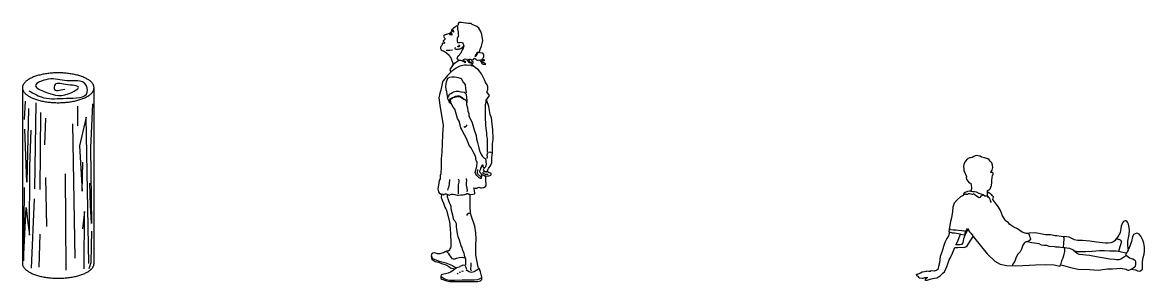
# Model space of a CAD drawing. Header units: feet. Extents: x 89 to 238, y -57 to 31.
# Drawn here: x 91.89 to 116.2, y -57.01 to -51.4 of the extents above; entities that cross this region are included whole.
import ezdxf

# ---------------------------------------------------------------- set-up
doc = ezdxf.new("R2010")
doc.units = ezdxf.units.FT
doc.header["$MEASUREMENT"] = 0
doc.layers.add('inner', color=1, linetype='Continuous')
doc.layers.add('outer', color=3, linetype='Continuous')

msp = doc.modelspace()

# ---------------------------------------------------------------- linework, layer by layer
at = {"layer": 'inner'}
for points in [[(101.314, -51.484), (101.314, -51.506), (101.314, -51.533), (101.323, -51.567), (101.331, -51.61), (101.331, -51.655), (101.333, -51.684), (101.32, -51.709), (101.311, -51.746), (101.307, -51.773), (101.304, -51.799), (101.314, -51.828), (101.36, -51.829), (101.384, -51.824), (101.424, -51.835), (101.439, -51.857), (101.444, -51.876), (101.45, -51.916), (101.444, -51.932), (101.437, -51.943), (101.434, -51.956), (101.416, -51.987), (101.41, -52.011), (101.396, -52.041), (101.388, -52.059), (101.37, -52.075), (101.359, -52.091), (101.351, -52.11), (101.327, -52.129), (101.32, -52.135), (101.301, -52.164), (101.307, -52.183), (101.312, -52.188), (101.32, -52.203), (101.333, -52.207), (101.341, -52.214)], [(101.181, -51.609), (101.181, -51.613), (101.188, -51.634), (101.191, -51.646), (101.192, -51.663), (101.192, -51.669), (101.175, -51.668), (101.154, -51.662), (101.15, -51.659), (101.148, -51.654), (101.145, -51.65)], [(101.15, -51.649), (101.166, -51.651), (101.175, -51.645), (101.176, -51.642)], [(101.209, -51.546), (101.216, -51.553), (101.219, -51.564), (101.221, -51.574), (101.226, -51.585), (101.228, -51.591), (101.231, -51.6), (101.229, -51.604), (101.221, -51.598), (101.215, -51.592), (101.21, -51.588), (101.203, -51.583), (101.197, -51.579), (101.191, -51.576)], [(101.066, -51.997), (101.15, -51.997), (101.199, -51.989), (101.207, -51.989)], [(101.446, -51.891), (101.438, -51.914), (101.433, -51.926), (101.415, -51.946), (101.392, -51.964), (101.368, -51.972), (101.347, -51.975), (101.324, -51.983), (101.293, -51.983), (101.275, -51.976), (101.267, -51.972), (101.262, -51.96), (101.262, -51.944), (101.27, -51.938), (101.275, -51.937)], [(101.333, -51.89), (101.349, -51.888), (101.362, -51.906), (101.344, -51.925), (101.328, -51.925), (101.317, -51.917)], [(101.197, -52.348), (101.245, -52.288), (101.272, -52.261), (101.317, -52.233), (101.342, -52.221), (101.36, -52.214), (101.379, -52.21), (101.398, -52.221), (101.419, -52.229), (101.46, -52.251), (101.474, -52.261), (101.497, -52.256), (101.465, -52.238), (101.441, -52.232), (101.435, -52.213), (101.444, -52.198), (101.479, -52.187), (101.508, -52.191), (101.521, -52.216), (101.556, -52.251), (101.578, -52.262), (101.597, -52.27), (101.621, -52.276), (101.619, -52.265), (101.591, -52.254), (101.57, -52.229), (101.562, -52.206), (101.562, -52.191), (101.589, -52.191), (101.603, -52.198), (101.616, -52.2)], [(101.175, -52.466), (101.207, -52.436), (101.245, -52.407), (101.283, -52.38), (101.326, -52.356), (101.369, -52.338), (101.433, -52.321), (101.468, -52.313), (101.511, -52.316), (101.556, -52.319), (101.599, -52.318), (101.621, -52.326), (101.642, -52.334)], [(101.067, -52.688), (101.065, -52.728), (101.057, -52.784), (101.062, -52.849), (101.073, -52.889), (101.081, -52.957), (101.094, -52.997), (101.097, -53.021)], [(101.512, -52.919), (101.498, -52.825), (101.487, -52.741), (101.436, -52.685), (101.404, -52.62), (101.337, -52.593), (101.248, -52.583), (101.194, -52.583), (101.14, -52.591), (101.1, -52.612), (101.067, -52.688)], [(101.525, -53.091), (101.509, -52.959), (101.463, -52.916), (101.393, -52.906), (101.342, -52.895), (101.283, -52.892), (101.226, -52.906), (101.21, -52.919), (101.172, -52.94), (101.137, -52.957), (101.121, -52.992), (101.1, -53.024), (101.094, -53.035), (101.102, -53.053), (101.127, -53.102), (101.137, -53.121), (101.159, -53.142)], [(101.178, -53.164), (101.167, -53.145), (101.151, -53.126), (101.132, -53.096), (101.135, -53.08), (101.143, -53.064), (101.156, -53.053), (101.183, -53.035), (101.21, -53.021), (101.234, -53.013), (101.269, -52.994), (101.318, -52.989), (101.353, -52.986), (101.396, -53.005), (101.415, -53.021), (101.436, -53.043), (101.471, -53.067), (101.517, -53.091), (101.52, -53.113), (101.52, -53.131)], [(91.95, -53.105), (91.928, -53.501)], [(92.176, -53.135), (92.151, -55)], [(93.084, -53.213), (93.084, -53.64)], [(93.405, -53.162), (93.366, -54.119), (93.385, -55.754), (93.362, -55.362), (93.347, -54.881)], [(101.965, -54.313), (101.96, -54.266), (101.97, -54.224), (101.967, -54.197), (101.965, -54.086), (101.967, -54.012), (101.962, -53.908), (101.952, -53.851), (101.952, -53.787), (101.942, -53.741), (101.933, -53.687), (101.928, -53.633), (101.928, -53.586), (101.923, -53.477), (101.918, -53.326), (101.923, -53.262), (101.925, -53.173), (101.935, -53.126), (101.935, -53.066)], [(92.019, -53.261), (91.982, -54.859), (91.939, -53.711)], [(92.28, -53.349), (92.268, -55.018)], [(92.389, -53.471), (92.364, -54.05)], [(93.328, -56.619), (93.266, -53.449), (93.124, -54.072), (93.185, -55.053), (93.193, -54.426)], [(91.927, -54.977), (91.914, -56.563), (91.97, -55.409), (91.995, -55.68), (92.038, -56.008), (92.05, -54.52), (92.075, -53.73)], [(92.973, -53.59), (93.023, -56.508)], [(101.453, -53.655), (101.467, -53.663), (101.506, -53.646), (101.518, -53.629), (101.52, -53.612)], [(101.994, -54.205), (102.014, -54.204), (102.029, -54.207), (102.044, -54.214)], [(101.957, -54.319), (101.949, -54.337), (101.943, -54.352)], [(92.812, -54.678), (92.831, -56.762)], [(101.817, -54.742), (101.753, -54.681), (101.747, -54.664), (101.745, -54.644), (101.754, -54.6), (101.754, -54.585)], [(101.845, -54.693), (101.893, -54.714), (101.91, -54.716), (101.919, -54.717)], [(101.856, -54.642), (101.865, -54.664), (101.914, -54.681), (101.94, -54.684), (101.976, -54.688)], [(101.894, -54.558), (101.881, -54.584), (101.868, -54.593), (101.893, -54.605), (101.879, -54.625), (101.897, -54.63), (101.919, -54.625), (101.944, -54.644)], [(92.386, -54.759), (92.41, -55.822)], [(101.138, -54.799), (101.141, -54.826), (101.137, -54.862), (101.131, -54.899), (101.128, -54.935), (101.117, -54.977), (101.105, -55.003), (101.099, -55.028)], [(101.332, -54.785), (101.344, -54.817), (101.347, -54.86), (101.332, -54.913), (101.328, -54.952), (101.33, -54.993), (101.33, -55.036), (101.332, -55.07), (101.332, -55.104), (101.332, -55.109)], [(101.523, -55.07), (101.53, -55.036), (101.521, -54.986), (101.509, -54.921), (101.513, -54.867), (101.518, -54.824), (101.511, -54.785), (101.511, -54.776)], [(100.967, -55.126), (100.979, -55.113), (100.995, -55.117), (101.007, -55.128), (101.015, -55.129), (101.032, -55.12), (101.056, -55.113), (101.069, -55.113), (101.087, -55.116), (101.105, -55.123), (101.119, -55.134), (101.135, -55.138), (101.163, -55.126), (101.187, -55.117), (101.221, -55.119), (101.254, -55.126), (101.282, -55.132), (101.312, -55.141), (101.339, -55.138), (101.386, -55.129), (101.437, -55.134), (101.471, -55.126), (101.496, -55.12), (101.518, -55.105), (101.538, -55.106), (101.56, -55.116), (101.572, -55.12), (101.583, -55.12)], [(101.09, -55.136), (101.093, -55.176), (101.112, -55.235), (101.137, -55.301), (101.156, -55.345), (101.167, -55.378), (101.167, -55.426), (101.174, -55.466), (101.204, -55.565), (101.211, -55.617), (101.226, -55.665), (101.255, -55.694), (101.289, -55.756), (101.287, -55.828), (101.305, -55.975), (101.324, -56.033), (101.349, -56.106), (101.37, -56.178), (101.388, -56.24), (101.407, -56.272), (101.416, -56.311), (101.45, -56.4), (101.459, -56.442), (101.477, -56.481), (101.487, -56.518), (101.489, -56.569), (101.487, -56.645), (101.487, -56.656), (101.47, -56.663), (101.445, -56.659), (101.415, -56.665), (101.406, -56.67), (101.401, -56.672)], [(92.083, -56.725), (92.151, -55.222)], [(93.224, -56.734), (93.236, -55.495), (93.189, -55.87)], [(101.577, -55.536), (101.551, -55.534), (101.521, -55.562), (101.507, -55.578)], [(112.375, -55.887), (112.352, -55.928)], [(112.377, -55.882), (112.375, -55.887)], [(92.247, -56.7), (92.271, -55.985)], [(93.335, -56.728), (93.378, -56.601), (93.393, -55.922)], [(112.156, -56.136), (112.188, -56.059)], [(112.305, -55.993), (112.32, -55.936)], [(112.352, -55.928), (112.307, -56.015)], [(113.702, -55.962), (113.674, -55.971)], [(101.077, -56.364), (101.11, -56.4), (101.131, -56.43), (101.169, -56.484), (101.194, -56.512), (101.22, -56.519), (101.265, -56.517), (101.295, -56.505), (101.349, -56.489), (101.424, -56.482), (101.466, -56.498), (101.471, -56.496)], [(112.237, -56.206), (112.196, -56.213)], [(112.261, -56.171), (112.237, -56.206)], [(114.677, -56.354), (114.674, -56.348)], [(114.697, -56.37), (114.677, -56.354)], [(114.744, -56.406), (114.697, -56.37)], [(114.785, -56.423), (114.744, -56.406)], [(114.792, -56.358), (114.828, -56.358)], [(115.07, -56.354), (115.228, -56.34)], [(115.519, -56.348), (115.59, -56.348)], [(115.765, -56.382), (115.807, -56.39)], [(115.814, -56.394), (115.797, -56.423)], [(100.751, -56.453), (100.76, -56.49), (100.788, -56.522), (100.921, -56.573), (101.06, -56.61), (101.134, -56.635), (101.204, -56.667), (101.252, -56.694), (101.285, -56.712)], [(101.604, -56.609), (101.606, -56.676), (101.597, -56.725), (101.595, -56.742), (101.6, -56.758), (101.611, -56.768), (101.614, -56.77)], [(114.864, -56.433), (114.785, -56.423)], [(115.326, -56.506), (115.195, -56.482)], [(115.767, -56.475), (115.727, -56.506)], [(115.797, -56.423), (115.792, -56.433)], [(115.801, -56.439), (115.792, -56.452)], [(101.398, -56.675), (101.364, -56.687), (101.357, -56.697), (101.321, -56.707), (101.292, -56.714), (101.28, -56.726), (101.267, -56.737)], [(101.329, -56.842), (101.324, -56.843), (101.306, -56.83)], [(101.378, -56.813), (101.369, -56.813), (101.36, -56.812), (101.357, -56.806)], [(101.438, -56.784), (101.426, -56.791), (101.411, -56.788), (101.406, -56.787)], [(101.778, -56.727), (101.757, -56.748), (101.737, -56.766), (101.718, -56.776), (101.697, -56.79), (101.676, -56.799), (101.646, -56.812), (101.621, -56.818), (101.587, -56.809), (101.568, -56.8), (101.529, -56.78), (101.513, -56.77), (101.51, -56.764), (101.516, -56.753), (101.513, -56.731), (101.503, -56.709), (101.498, -56.69), (101.487, -56.677)], [(100.96, -56.905), (101.026, -56.947), (101.07, -56.965), (101.143, -56.984), (101.256, -56.983), (101.418, -56.976), (101.505, -56.974), (101.675, -56.976), (101.756, -56.965), (101.788, -56.953), (101.841, -56.922)]]:
    msp.add_lwpolyline(points, dxfattribs=at)
for points in [[(101.778, -52.047), (101.747, -52.062), (101.739, -52.074), (101.724, -52.097), (101.716, -52.116), (101.709, -52.132), (101.704, -52.137), (101.699, -52.137), (101.698, -52.127), (101.706, -52.111), (101.721, -52.091), (101.731, -52.064), (101.742, -52.043), (101.753, -52.039), (101.777, -52.041), (101.79, -52.043), (101.784, -52.049)], [(101.933, -54.467), (101.931, -54.501), (101.922, -54.524), (101.913, -54.543), (101.884, -54.55), (101.877, -54.541), (101.872, -54.527), (101.874, -54.511), (101.874, -54.498), (101.871, -54.492), (101.86, -54.486), (101.843, -54.494), (101.833, -54.515), (101.816, -54.556), (101.81, -54.574), (101.802, -54.608), (101.791, -54.621), (101.79, -54.637), (101.816, -54.653), (101.823, -54.661), (101.836, -54.697), (101.848, -54.72), (101.837, -54.735), (101.822, -54.738), (101.828, -54.751), (101.831, -54.769), (101.825, -54.778), (101.814, -54.779), (101.781, -54.761), (101.763, -54.743), (101.732, -54.714), (101.709, -54.685), (101.699, -54.65), (101.712, -54.596), (101.719, -54.559), (101.731, -54.515), (101.743, -54.431), (101.726, -54.397), (101.714, -54.37), (101.709, -54.321), (101.699, -54.28), (101.651, -54.202), (101.609, -54.117), (101.57, -54.066), (101.551, -54.023), (101.512, -53.912), (101.468, -53.832), (101.441, -53.785), (101.41, -53.715), (101.388, -53.678), (101.373, -53.618), (101.351, -53.538), (101.312, -53.477), (101.278, -53.35), (101.254, -53.276), (101.218, -53.23), (101.193, -53.182), (101.181, -53.143), (101.171, -53.116), (101.162, -53.094), (101.162, -53.075), (101.179, -53.053), (101.196, -53.043), (101.222, -53.026), (101.247, -53.014), (101.283, -53.007), (101.334, -52.999), (101.368, -53.004), (101.385, -53.014), (101.407, -53.033), (101.449, -53.058), (101.478, -53.077), (101.492, -53.084), (101.509, -53.101), (101.509, -53.172), (101.534, -53.25), (101.539, -53.318), (101.558, -53.369), (101.563, -53.427), (101.575, -53.449), (101.634, -53.569), (101.673, -53.722), (101.716, -53.846), (101.728, -53.921), (101.75, -53.997), (101.775, -54.117), (101.794, -54.177), (101.806, -54.206), (101.823, -54.243), (101.838, -54.265), (101.858, -54.304), (101.887, -54.328), (101.911, -54.343), (101.926, -54.373), (101.929, -54.393), (101.932, -54.424), (101.933, -54.445)]]:
    msp.add_lwpolyline(points, close=True, dxfattribs=at)
at = {"layer": 'inner', "color": 0, "linetype": 'ByBlock', "lineweight": -2}
for points in [[(112.29, -55.128), (112.286, -55.13)], [(112.309, -55.128), (112.29, -55.128)], [(112.317, -55.119), (112.309, -55.128)], [(112.326, -55.127), (112.317, -55.119)], [(112.344, -55.116), (112.326, -55.127)], [(112.353, -55.123), (112.344, -55.116)], [(112.369, -55.123), (112.353, -55.123)], [(112.382, -55.112), (112.369, -55.123)], [(112.405, -55.112), (112.382, -55.112)], [(112.443, -55.119), (112.405, -55.112)], [(112.44, -55.055), (112.481, -55.058)], [(112.466, -55.127), (112.443, -55.119)], [(112.475, -55.125), (112.466, -55.127)], [(112.489, -55.117), (112.475, -55.125)], [(112.481, -55.058), (112.519, -55.061)], [(112.501, -55.112), (112.489, -55.117)], [(112.508, -55.121), (112.501, -55.112)], [(112.526, -55.133), (112.508, -55.121)], [(112.519, -55.061), (112.552, -55.071)], [(112.563, -55.158), (112.526, -55.133)], [(112.552, -55.071), (112.609, -55.094)], [(112.619, -55.196), (112.563, -55.158)], [(112.609, -55.094), (112.653, -55.111)], [(112.631, -55.187), (112.619, -55.196)], [(112.651, -55.165), (112.631, -55.187)], [(112.676, -55.151), (112.651, -55.165)], [(112.653, -55.111), (112.711, -55.134)], [(112.694, -55.139), (112.676, -55.151)], [(112.704, -55.136), (112.694, -55.139)], [(112.716, -55.137), (112.704, -55.136)], [(112.711, -55.134), (112.739, -55.153)], [(112.739, -55.153), (112.749, -55.156)], [(112.749, -55.156), (112.781, -55.157)], [(112.781, -55.157), (112.798, -55.167)], [(112.798, -55.142), (112.8, -55.128)], [(112.799, -55.153), (112.798, -55.142)], [(112.798, -55.167), (112.824, -55.187)], [(112.807, -55.159), (112.799, -55.153)], [(112.8, -55.087), (112.801, -55.07)], [(112.8, -55.108), (112.8, -55.087)], [(112.8, -55.128), (112.8, -55.108)], [(112.822, -55.176), (112.807, -55.159)], [(112.824, -55.187), (112.822, -55.176)], [(112.824, -55.187), (112.841, -55.202)], [(112.841, -55.202), (112.85, -55.233)], [(112.85, -55.233), (112.86, -55.265)], [(112.86, -55.265), (112.878, -55.301)], [(112.005, -55.884), (111.97, -55.868)], [(112.005, -55.884), (112.053, -55.888)], [(112.053, -55.888), (112.111, -55.892)], [(112.111, -55.892), (112.17, -55.897)], [(112.17, -55.897), (112.242, -55.909)], [(112.242, -55.909), (112.282, -55.915)], [(112.327, -55.925), (112.279, -55.914)], [(112.32, -55.936), (112.351, -55.887)], [(112.351, -55.887), (112.368, -55.861)], [(112.368, -55.861), (112.377, -55.882)], [(112.377, -55.882), (112.387, -55.899)], [(112.387, -55.899), (112.409, -55.934)], [(111.998, -55.951), (111.977, -55.942)], [(112.041, -55.96), (111.998, -55.951)], [(112.085, -55.964), (112.041, -55.96)], [(112.124, -55.971), (112.085, -55.964)], [(112.109, -56.215), (112.156, -56.136)], [(112.164, -55.977), (112.124, -55.971)], [(112.21, -55.985), (112.164, -55.977)], [(112.188, -56.059), (112.21, -55.985)], [(112.21, -55.985), (112.291, -55.996)], [(112.282, -56.086), (112.261, -56.171)], [(112.307, -56.015), (112.282, -56.086)], [(112.291, -55.996), (112.305, -55.993)], [(112.409, -55.934), (112.434, -55.967)], [(112.434, -55.967), (112.464, -55.998)], [(112.464, -55.998), (112.478, -56.022)], [(112.478, -56.022), (112.489, -56.034)], [(113.618, -56.159), (113.59, -56.179)], [(113.618, -56.159), (113.646, -56.146)], [(113.655, -56.151), (113.618, -56.159)], [(113.646, -56.146), (113.683, -56.136)], [(113.762, -56.17), (113.655, -56.151)], [(113.683, -55.977), (113.674, -55.971)], [(113.699, -55.988), (113.683, -55.977)], [(113.683, -56.136), (113.71, -56.118)], [(113.708, -56.005), (113.699, -55.988)], [(113.714, -56.027), (113.708, -56.005)], [(113.71, -56.118), (113.737, -56.095)], [(113.723, -56.056), (113.714, -56.027)], [(113.736, -56.083), (113.723, -56.056)], [(113.737, -56.095), (113.736, -56.083)], [(114.44, -56.038), (114.45, -56.056)], [(114.446, -56.16), (114.442, -56.203)], [(114.45, -56.11), (114.446, -56.16)], [(114.45, -56.056), (114.45, -56.076)], [(114.45, -56.076), (114.45, -56.11)], [(115.578, -56.097), (115.591, -56.089)], [(115.591, -56.089), (115.613, -56.089)], [(115.613, -56.089), (115.63, -56.093)], [(115.63, -56.093), (115.647, -56.096)], [(115.647, -56.096), (115.67, -56.107)], [(115.67, -56.107), (115.685, -56.122)], [(115.685, -56.122), (115.694, -56.131)], [(115.694, -56.157), (115.686, -56.197)], [(115.694, -56.131), (115.694, -56.157)], [(112.149, -56.217), (112.109, -56.215)], [(112.196, -56.213), (112.149, -56.217)], [(113.508, -56.367), (113.446, -56.429)], [(113.532, -56.307), (113.508, -56.367)], [(113.567, -56.222), (113.532, -56.307)], [(113.59, -56.179), (113.567, -56.222)], [(113.917, -56.196), (113.762, -56.17)], [(113.968, -56.222), (113.917, -56.196)], [(114.016, -56.231), (113.968, -56.222)], [(114.082, -56.231), (114.016, -56.231)], [(114.135, -56.25), (114.082, -56.231)], [(114.256, -56.259), (114.135, -56.25)], [(114.281, -56.268), (114.256, -56.259)], [(114.32, -56.268), (114.281, -56.268)], [(114.348, -56.267), (114.32, -56.268)], [(114.384, -56.274), (114.348, -56.267)], [(114.442, -56.282), (114.384, -56.274)], [(114.438, -56.246), (114.431, -56.282)], [(114.442, -56.203), (114.438, -56.246)], [(114.48, -56.284), (114.442, -56.282)], [(114.458, -56.421), (114.474, -56.36)], [(114.474, -56.294), (114.474, -56.284)], [(114.474, -56.36), (114.474, -56.294)], [(114.521, -56.287), (114.48, -56.284)], [(114.58, -56.298), (114.521, -56.287)], [(114.644, -56.327), (114.58, -56.298)], [(114.674, -56.348), (114.644, -56.327)], [(114.674, -56.348), (114.723, -56.356)], [(114.723, -56.356), (114.748, -56.358)], [(114.748, -56.358), (114.792, -56.358)], [(114.828, -56.358), (114.919, -56.36)], [(114.919, -56.36), (115.07, -56.354)], [(115.228, -56.34), (115.336, -56.341)], [(115.336, -56.341), (115.45, -56.348)], [(115.45, -56.348), (115.519, -56.348)], [(115.59, -56.348), (115.631, -56.353)], [(115.631, -56.353), (115.671, -56.364)], [(115.649, -56.31), (115.641, -56.333)], [(115.641, -56.333), (115.641, -56.356)], [(115.664, -56.263), (115.649, -56.31)], [(115.686, -56.197), (115.664, -56.263)], [(115.671, -56.364), (115.733, -56.375)], [(115.733, -56.375), (115.765, -56.382)], [(115.807, -56.39), (115.814, -56.394)], [(115.828, -56.366), (115.814, -56.394)], [(115.843, -56.335), (115.828, -56.366)], [(115.85, -56.313), (115.843, -56.335)], [(113.339, -56.646), (113.338, -56.666)], [(113.362, -56.614), (113.339, -56.646)], [(113.391, -56.571), (113.362, -56.614)], [(113.411, -56.502), (113.391, -56.571)], [(113.446, -56.429), (113.411, -56.502)], [(114.386, -56.648), (114.396, -56.622)], [(114.396, -56.622), (114.41, -56.566)], [(114.41, -56.566), (114.416, -56.541)], [(114.416, -56.541), (114.439, -56.495)], [(114.439, -56.495), (114.458, -56.421)], [(114.928, -56.438), (114.864, -56.433)], [(115.009, -56.451), (114.928, -56.438)], [(115.195, -56.482), (115.009, -56.451)], [(115.451, -56.525), (115.326, -56.506)], [(115.551, -56.537), (115.451, -56.525)], [(115.592, -56.54), (115.551, -56.537)], [(115.641, -56.544), (115.592, -56.54)], [(115.685, -56.529), (115.641, -56.544)], [(115.727, -56.506), (115.685, -56.529)], [(115.792, -56.452), (115.767, -56.475)], [(115.792, -56.433), (115.801, -56.439)], [(115.801, -56.439), (115.847, -56.48)], [(115.847, -56.48), (115.879, -56.497)], [(115.879, -56.497), (115.914, -56.515)], [(115.914, -56.515), (115.933, -56.517)], [(115.933, -56.517), (115.949, -56.518)], [(115.949, -56.518), (115.986, -56.544)], [(115.986, -56.544), (115.999, -56.559)], [(115.999, -56.559), (116.005, -56.585)], [(116.002, -56.642), (116, -56.682)], [(116.005, -56.585), (116.002, -56.642)], [(111.257, -56.867), (111.262, -56.858)], [(111.258, -56.859), (111.292, -56.85)], [(115.944, -56.735), (115.908, -56.745)], [(115.974, -56.707), (115.944, -56.735)], [(116, -56.682), (115.974, -56.707)]]:
    msp.add_lwpolyline(points, dxfattribs=at)
at = {"layer": 'inner'}
msp.add_open_spline([(92.027, -52.877), (92.136, -52.938), (92.393, -53.081), (92.788, -53.022), (93.341, -53.05), (93.259, -52.617), (92.814, -52.701), (92.529, -52.566), (92.043, -52.758), (92.538, -52.976), (92.787, -53.023), (93.211, -52.765), (92.825, -52.756), (92.589, -52.688), (92.559, -52.902), (92.697, -52.867), (92.806, -52.839)], degree=3, knots=[0, 0, 0, 0, 0.279607, 0.659442, 1.027441, 1.152295, 1.482454, 1.797311, 2.03668, 2.224934, 2.676511, 2.815876, 3.040683, 3.227236, 3.275435, 3.455058, 3.455058, 3.455058, 3.455058], dxfattribs=at)
msp.add_rational_spline([(91.888, -52.812), (91.888, -53.135), (92.663, -53.135), (93.439, -53.135), (93.439, -52.812)], [1, 0.707106781187, 1, 0.707106781187, 1], degree=2, knots=[3.141593, 3.141593, 3.141593, 4.712389, 4.712389, 6.283185, 6.283185, 6.283185], dxfattribs=at)
at = {"layer": 'outer'}
for p, q in [((91.888, -52.812), (91.888, -56.618)), ((93.439, -56.618), (93.439, -52.812)), ((113.702, -55.962), (113.674, -55.971))]:
    msp.add_line(p, q, dxfattribs=at)
msp.add_lwpolyline([(101.267, -56.737), (101.258, -56.746), (101.229, -56.765), (101.2, -56.79), (101.166, -56.809), (101.127, -56.822), (101.11, -56.829), (101.081, -56.838), (100.99, -56.86), (100.959, -56.866), (100.956, -56.895), (100.957, -56.943), (100.973, -56.958), (101.058, -56.992), (101.083, -56.999), (101.148, -57.013), (101.267, -57.011), (101.651, -57.013), (101.758, -57.009), (101.812, -56.994), (101.841, -56.968), (101.844, -56.919), (101.831, -56.856), (101.816, -56.805), (101.802, -56.768), (101.8, -56.756), (101.792, -56.739), (101.771, -56.712), (101.765, -56.697), (101.713, -56.43), (101.71, -56.33), (101.712, -56.219), (101.721, -56.091), (101.715, -55.953), (101.688, -55.811), (101.615, -55.604), (101.595, -55.532), (101.588, -55.381), (101.587, -55.215), (101.589, -55.123), (101.648, -55.121), (101.681, -55.114), (101.689, -55.105), (101.682, -55.037), (101.672, -54.982), (101.698, -54.989), (101.727, -54.99), (101.739, -54.987), (101.751, -54.982), (101.759, -54.977), (101.766, -54.97), (101.779, -54.968), (101.796, -54.972), (101.816, -54.978), (101.837, -54.98), (101.868, -54.976), (101.895, -54.976), (101.902, -54.969), (101.907, -54.964), (101.921, -54.955), (101.933, -54.931), (101.934, -54.905), (101.929, -54.816), (101.926, -54.759), (101.916, -54.729), (101.933, -54.725), (101.965, -54.722), (101.998, -54.718), (102.036, -54.707), (102.046, -54.692), (102.043, -54.669), (102.028, -54.662), (102.006, -54.655), (101.985, -54.652), (101.96, -54.625), (101.969, -54.592), (101.989, -54.559), (102.035, -54.493), (102.059, -54.435), (102.059, -54.32), (102.07, -54.219), (102.07, -54.131), (102.075, -54.024), (102.086, -53.939), (102.088, -53.908), (102.08, -53.721), (102.048, -53.464), (102.024, -53.39), (101.995, -53.221), (101.943, -53.073), (102.006, -52.981), (101.953, -52.903), (101.974, -52.857), (101.974, -52.79), (101.96, -52.748), (101.925, -52.695), (101.903, -52.641), (101.861, -52.571), (101.833, -52.507), (101.794, -52.454), (101.759, -52.419), (101.702, -52.38), (101.653, -52.338), (101.635, -52.31), (101.632, -52.289), (101.656, -52.275), (101.653, -52.253), (101.639, -52.243), (101.621, -52.222), (101.632, -52.204), (101.663, -52.201), (101.681, -52.169), (101.702, -52.186), (101.723, -52.204), (101.745, -52.211), (101.762, -52.211), (101.79, -52.204), (101.801, -52.218), (101.822, -52.239), (101.843, -52.278), (101.872, -52.303), (101.914, -52.31), (101.928, -52.299), (101.886, -52.275), (101.861, -52.26), (101.85, -52.246), (101.836, -52.222), (101.829, -52.197), (101.85, -52.215), (101.875, -52.222), (101.896, -52.222), (101.91, -52.211), (101.886, -52.211), (101.868, -52.197), (101.857, -52.179), (101.861, -52.169), (101.882, -52.148), (101.882, -52.09), (101.861, -52.062), (101.804, -52.055), (101.794, -52.041), (101.797, -52.006), (101.812, -51.96), (101.833, -51.907), (101.864, -51.787), (101.854, -51.748), (101.84, -51.657), (101.822, -51.59), (101.78, -51.523), (101.734, -51.487), (101.684, -51.463), (101.635, -51.438), (101.614, -51.42), (101.547, -51.417), (101.501, -51.413), (101.487, -51.41), (101.399, -51.396), (101.342, -51.396), (101.329, -51.417), (101.329, -51.443), (101.325, -51.46), (101.318, -51.47), (101.295, -51.48), (101.273, -51.489), (101.248, -51.506), (101.223, -51.527), (101.21, -51.539), (101.207, -51.544), (101.196, -51.546), (101.192, -51.552), (101.187, -51.564), (101.187, -51.57), (101.19, -51.578), (101.187, -51.591), (101.177, -51.598), (101.17, -51.607), (101.156, -51.627), (101.144, -51.634), (101.133, -51.638), (101.101, -51.65), (101.076, -51.658), (101.069, -51.66), (101.051, -51.668), (101.037, -51.671), (101.026, -51.675), (101.016, -51.682), (101.011, -51.694), (101.015, -51.708), (101.023, -51.719), (101.031, -51.73), (101.037, -51.738), (101.041, -51.754), (101.037, -51.768), (101.026, -51.779), (101.011, -51.788), (101.001, -51.795), (101.002, -51.804), (101.008, -51.809), (101.016, -51.817), (101.022, -51.824), (101.034, -51.833), (101.036, -51.841), (101.033, -51.845), (101.015, -51.851), (100.994, -51.848), (100.987, -51.849), (100.983, -51.852), (100.982, -51.86), (100.985, -51.871), (100.988, -51.88), (100.986, -51.883), (100.972, -51.899), (100.959, -51.91), (100.955, -51.916), (100.948, -51.932), (100.948, -51.958), (100.954, -51.974), (100.964, -51.989), (100.98, -52.002), (101.011, -52.014), (101.034, -52.028), (101.077, -52.055), (101.134, -52.106), (101.158, -52.146), (101.175, -52.178), (101.194, -52.231), (101.208, -52.258), (101.216, -52.282), (101.219, -52.299), (101.192, -52.35), (101.149, -52.413), (101.17, -52.471), (101.1, -52.546), (101.066, -52.579), (101.037, -52.615), (100.999, -52.669), (100.99, -52.684), (100.952, -52.862), (100.935, -52.927), (100.911, -53.033), (100.923, -53.132), (100.934, -53.199), (101.002, -53.626), (100.988, -53.835), (100.974, -54.211), (100.959, -54.35), (100.961, -54.519), (100.954, -54.678), (100.939, -54.715), (100.936, -54.788), (100.918, -54.824), (100.907, -54.875), (100.892, -55.012), (100.899, -55.038), (100.903, -55.07), (100.914, -55.092), (100.943, -55.11), (100.965, -55.124), (100.968, -55.132), (100.961, -55.191), (100.979, -55.245), (101.008, -55.31), (101.037, -55.397), (101.062, -55.436), (101.077, -55.465), (101.138, -55.719), (101.153, -55.852), (101.164, -56.001), (101.167, -56.158), (101.171, -56.259), (101.163, -56.284), (101.149, -56.306), (101.138, -56.335), (101.109, -56.356), (101.073, -56.356), (101.048, -56.367), (101.011, -56.389), (100.975, -56.4), (100.932, -56.414), (100.881, -56.411), (100.823, -56.393), (100.78, -56.4), (100.751, -56.422), (100.747, -56.465), (100.751, -56.505), (100.758, -56.534), (100.787, -56.552), (100.834, -56.577), (100.906, -56.595), (100.968, -56.624), (101.062, -56.653), (101.124, -56.689), (101.16, -56.715), (101.258, -56.736)], close=True, dxfattribs=at)
msp.add_lwpolyline([(113.674, -55.971), (113.633, -55.969), (113.55, -55.943), (113.447, -55.867), (113.367, -55.832), (113.284, -55.778), (113.255, -55.74), (113.185, -55.687), (113.173, -55.667), (113.118, -55.574), (113.111, -55.561), (113.108, -55.542), (113.095, -55.51), (113.073, -55.455), (113.03, -55.387), (113.001, -55.351), (112.911, -55.237), (112.926, -55.177), (112.902, -55.146), (112.885, -55.127), (112.873, -55.119), (112.866, -55.113), (112.851, -55.1), (112.838, -55.096), (112.826, -55.089), (112.806, -55.073), (112.801, -55.07), (112.801, -55.036), (112.812, -55.033), (112.832, -55.024), (112.854, -54.999), (112.872, -54.964), (112.883, -54.931), (112.889, -54.866), (112.892, -54.844), (112.894, -54.818), (112.898, -54.765), (112.901, -54.751), (112.909, -54.721), (112.919, -54.681), (112.919, -54.661), (112.91, -54.652), (112.871, -54.652), (112.871, -54.636), (112.879, -54.627), (112.898, -54.597), (112.914, -54.542), (112.905, -54.489), (112.891, -54.439), (112.859, -54.405), (112.837, -54.371), (112.806, -54.352), (112.737, -54.331), (112.669, -54.313), (112.64, -54.297), (112.586, -54.284), (112.553, -54.282), (112.529, -54.287), (112.499, -54.305), (112.469, -54.322), (112.44, -54.327), (112.407, -54.333), (112.361, -54.361), (112.32, -54.401), (112.289, -54.465), (112.278, -54.518), (112.284, -54.57), (112.287, -54.604), (112.305, -54.653), (112.325, -54.685), (112.342, -54.735), (112.341, -54.74), (112.334, -54.763), (112.341, -54.795), (112.371, -54.838), (112.403, -54.871), (112.436, -54.881), (112.445, -54.928), (112.454, -54.975), (112.45, -55.005), (112.44, -55.055), (112.412, -55.055), (112.363, -55.062), (112.312, -55.082), (112.277, -55.109), (112.288, -55.133), (112.272, -55.144), (112.217, -55.175), (112.147, -55.234), (112.076, -55.311), (112.045, -55.401), (112.039, -55.496), (112.021, -55.63), (111.999, -55.707), (111.973, -55.835), (111.964, -55.938), (111.977, -55.942), (111.953, -56.021), (111.921, -56.078), (111.875, -56.167), (111.842, -56.254), (111.814, -56.353), (111.776, -56.471), (111.755, -56.604), (111.737, -56.689), (111.724, -56.748), (111.702, -56.767), (111.652, -56.785), (111.575, -56.783), (111.554, -56.793), (111.529, -56.792), (111.485, -56.79), (111.473, -56.793), (111.433, -56.804), (111.381, -56.81), (111.344, -56.827), (111.292, -56.85), (111.262, -56.858), (111.257, -56.867), (111.267, -56.888), (111.296, -56.895), (111.304, -56.917), (111.323, -56.935), (111.385, -56.942), (111.408, -56.941), (111.442, -56.922), (111.494, -56.919), (111.489, -56.933), (111.455, -56.951), (111.442, -56.972), (111.455, -56.985), (111.489, -56.985), (111.533, -56.968), (111.578, -56.95), (111.649, -56.938), (111.703, -56.931), (111.772, -56.886), (111.84, -56.824), (111.866, -56.801), (111.899, -56.735), (111.923, -56.67), (111.968, -56.545), (111.988, -56.502), (112.039, -56.4), (112.088, -56.274), (112.094, -56.274), (112.153, -56.275), (112.218, -56.27), (112.27, -56.271), (112.331, -56.261), (112.356, -56.236), (112.41, -56.155), (112.489, -56.034), (112.795, -56.41), (112.956, -56.571), (113.073, -56.632), (113.221, -56.662), (113.404, -56.669), (113.562, -56.667), (113.838, -56.653), (114.064, -56.639), (114.246, -56.65), (114.369, -56.681), (114.386, -56.648), (114.442, -56.661), (114.598, -56.708), (114.764, -56.741), (115.009, -56.749), (115.198, -56.763), (115.402, -56.739), (115.505, -56.736), (115.598, -56.726), (115.67, -56.725), (115.718, -56.726), (115.766, -56.737), (115.805, -56.745), (115.822, -56.758), (115.845, -56.767), (115.862, -56.765), (115.885, -56.755), (115.908, -56.745), (116.007, -56.76), (116.05, -56.78), (116.098, -56.787), (116.121, -56.771), (116.154, -56.744), (116.158, -56.704), (116.158, -56.632), (116.158, -56.583), (116.164, -56.534), (116.174, -56.488), (116.191, -56.419), (116.202, -56.351), (116.201, -56.264), (116.185, -56.182), (116.164, -56.118), (116.118, -56.028), (116.087, -55.986), (116.055, -55.968), (116.037, -55.967), (116, -55.975), (115.963, -55.995), (115.939, -56.045), (115.916, -56.144), (115.858, -56.303), (115.85, -56.313), (115.842, -56.205), (115.842, -56.134), (115.851, -56.063), (115.871, -55.993), (115.876, -55.916), (115.869, -55.838), (115.856, -55.77), (115.834, -55.722), (115.815, -55.702), (115.804, -55.698), (115.781, -55.698), (115.759, -55.701), (115.743, -55.707), (115.723, -55.736), (115.697, -55.813), (115.67, -55.954), (115.646, -56.009), (115.612, -56.051), (115.581, -56.092), (115.557, -56.127), (115.517, -56.159), (115.472, -56.176), (115.415, -56.182), (115.354, -56.178), (115.161, -56.155), (115.014, -56.135), (114.858, -56.119), (114.752, -56.119), (114.683, -56.11), (114.626, -56.077), (114.566, -56.053), (114.511, -56.041), (114.392, -56.035), (114.303, -56.023), (114.265, -56.02), (114.167, -56.002), (114.052, -55.998), (113.944, -55.979), (113.832, -55.959), (113.702, -55.962)], dxfattribs=at)
for points, knots in [([(93.439, -52.812), (93.439, -52.489), (92.663, -52.489), (91.888, -52.489), (91.888, -52.812)], [9.246867, 9.246867, 9.246867, 10.817663, 10.817663, 12.388459, 12.388459, 12.388459]), ([(91.888, -56.618), (91.888, -56.941), (92.663, -56.941), (93.439, -56.941), (93.439, -56.618)], [3.141593, 3.141593, 3.141593, 4.712389, 4.712389, 6.283185, 6.283185, 6.283185])]:
    msp.add_rational_spline(points, [1, 0.707106781187, 1, 0.707106781187, 1], degree=2, knots=knots, dxfattribs=at)

doc.saveas('drawing.dxf')
